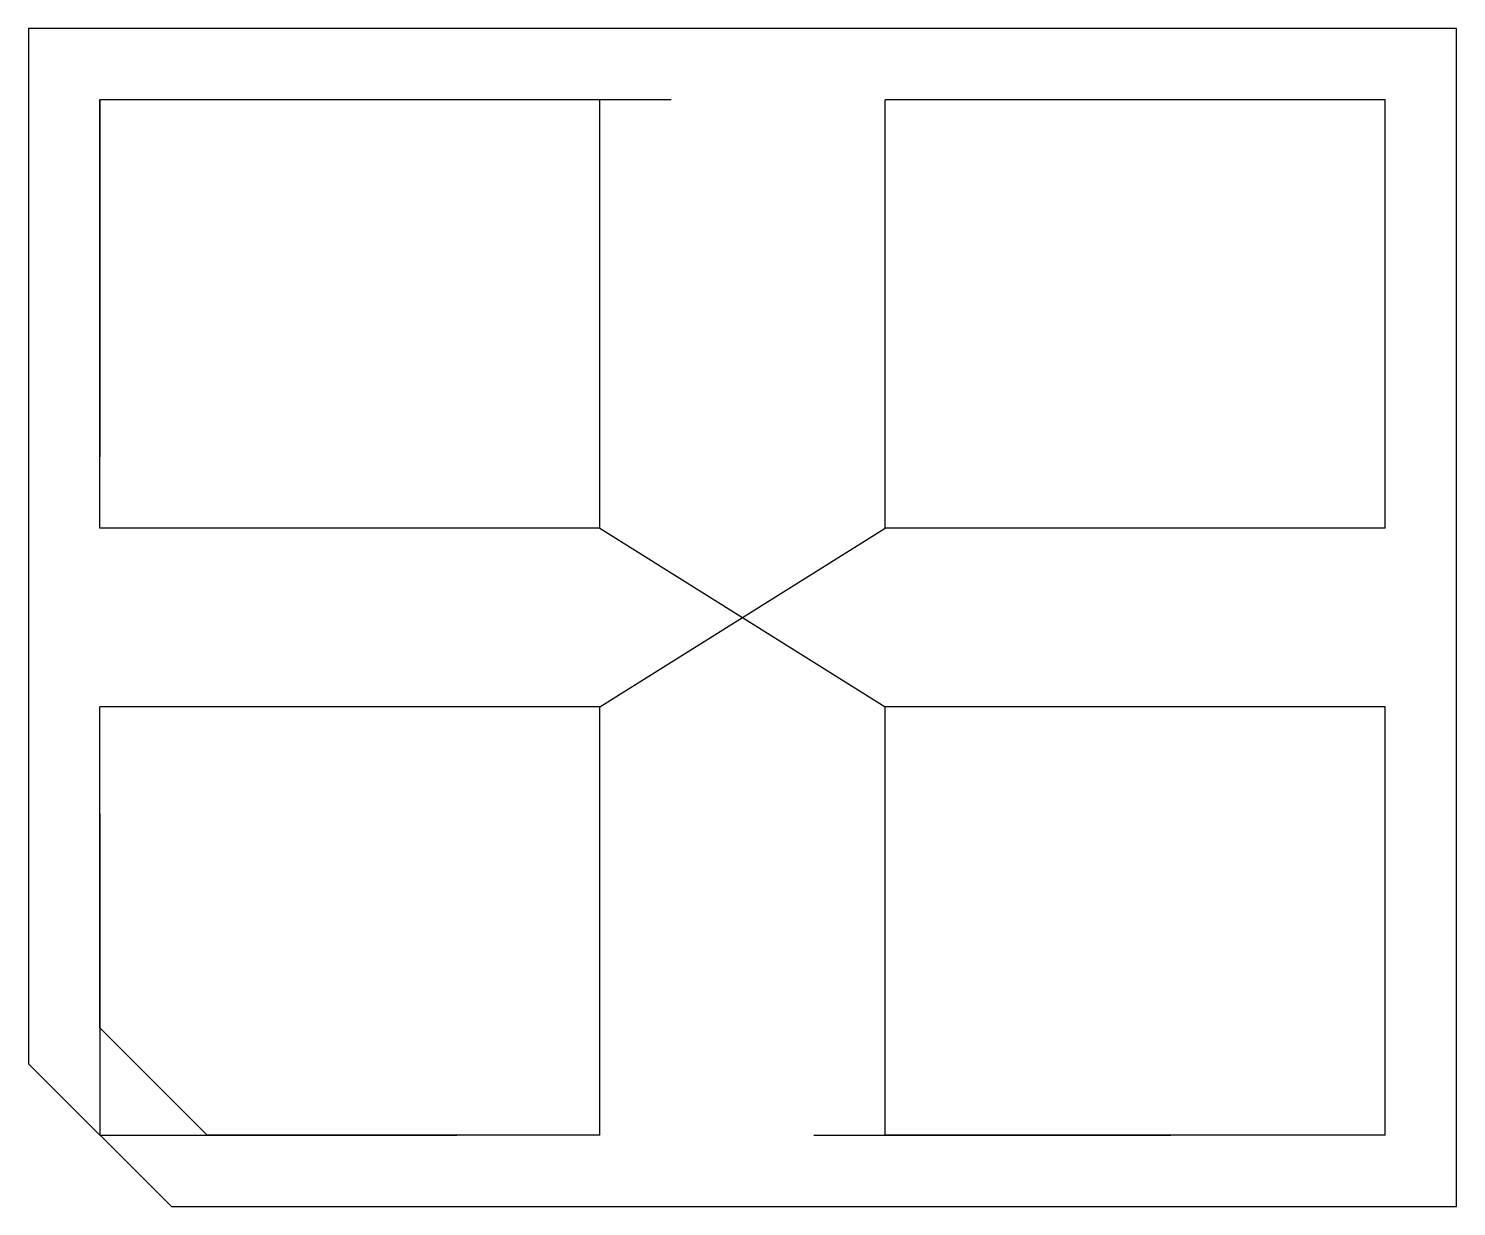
# Model space of a CAD drawing. Extents: x -2 to 2, y -1.65 to 1.65.
import ezdxf

# ---------------------------------------------------------------- set-up
doc = ezdxf.new("R2010")
doc.units = 0
doc.linetypes.add('虚线', pattern=[2, 1, -1])
doc.layers.add('粗实线层', color=7, linetype='CONTINUOUS')
doc.layers.add('虚线层', color=6, linetype='虚线')

msp = doc.modelspace()

# ---------------------------------------------------------------- linework, layer by layer
at = {"layer": '粗实线层'}
for p, q in [((-2, 1.65), (-2, -1.25)), ((2, 1.65), (-2, 1.65)), ((2, -1.65), (2, 1.65)), ((-1.8, 0.25), (-1.8, 1.45)), ((-0.4, 1.45), (-1.8, 1.45)), ((-0.4, 0.25), (-0.4, 1.45)), ((0.4, 0.25), (0.4, 1.45)), ((1.8, 1.45), (0.4, 1.45)), ((1.8, 0.25), (1.8, 1.45)), ((-0.4, 0.25), (-1.8, 0.25)), ((-0.4, -0.25), (0.4, 0.25)), ((-0.4, 0.25), (0.4, -0.25)), ((1.8, 0.25), (0.4, 0.25)), ((-0.4, -0.25), (-1.8, -0.25)), ((-1.8, -1.15), (-1.8, -0.25)), ((-0.4, -1.45), (-0.4, -0.25)), ((0.4, -1.45), (0.4, -0.25)), ((1.8, -0.25), (0.4, -0.25)), ((1.8, -1.45), (1.8, -0.25)), ((-1.8, -1.15), (-1.5, -1.45)), ((-2, -1.25), (-1.6, -1.65)), ((-0.4, -1.45), (-1.5, -1.45)), ((1.8, -1.45), (0.4, -1.45)), ((-1.6, -1.65), (2, -1.65))]:
    msp.add_line(p, q, dxfattribs=at)
at = {"layer": '虚线层'}
msp.add_lwpolyline([(-1.8, 1.45), (-1.8, -1.45), (1.8, -1.45), (1.8, 1.45)], close=True, dxfattribs=at)

doc.saveas('drawing.dxf')
